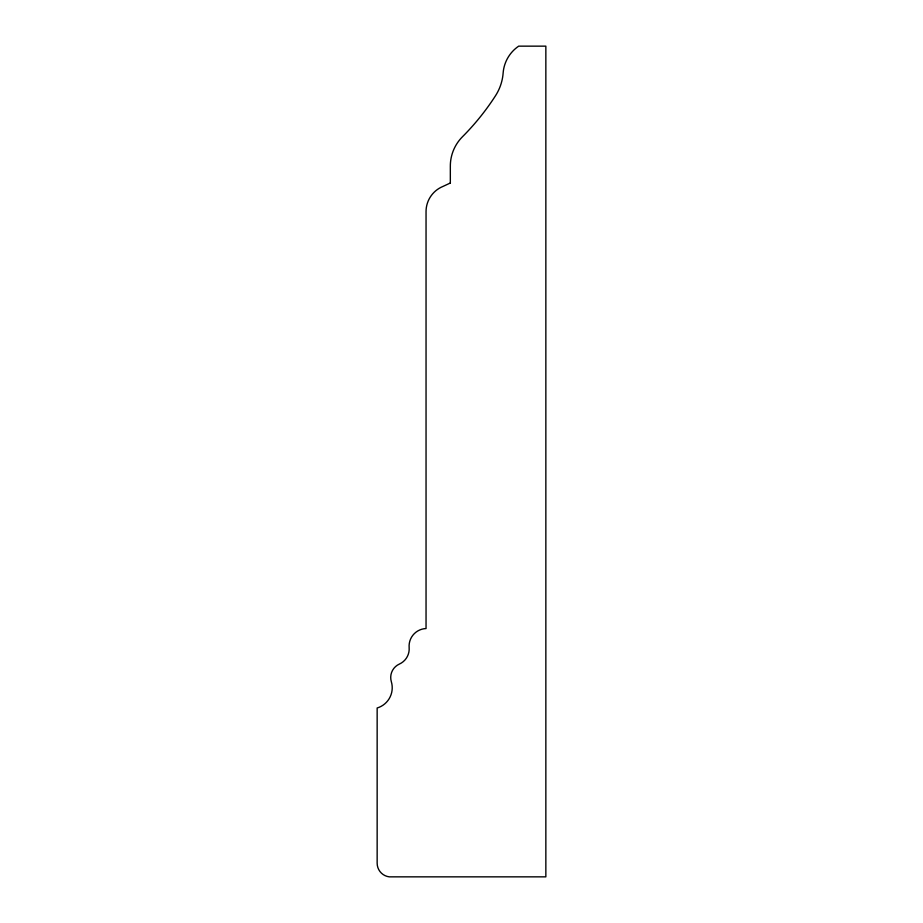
<?xml version="1.0" encoding="UTF-8"?>
<svg xmlns="http://www.w3.org/2000/svg" width="923" height="923" viewBox="0 0 923 923"><rect width="100%" height="100%" fill="white"/><g stroke="black" fill="none" stroke-linecap="round" stroke-linejoin="round"><path stroke-width="1.38" d="M450.332 183.008L442.982 186.423A27.194 27.194 0 0 0 426.045 211.609L426.045 628.551A17.618 17.618 0 0 0 409.143 647.565A16.626 16.626 0 0 1 399.382 664.064A14.676 14.676 0 0 0 391.329 681.67A21.125 21.125 0 0 1 377.149 707.999L377.149 863.178A13.764 13.764 0 0 0 389.298 876.85L545.851 876.85L545.851 46.15L518.691 46.15A35.651 35.651 0 0 0 503.139 72.998A48.688 48.688 0 0 1 495.524 95.715A249.129 249.129 0 0 1 462.458 136.766A41.535 41.535 0 0 0 450.332 166.325L450.332 183.008"/></g></svg>
